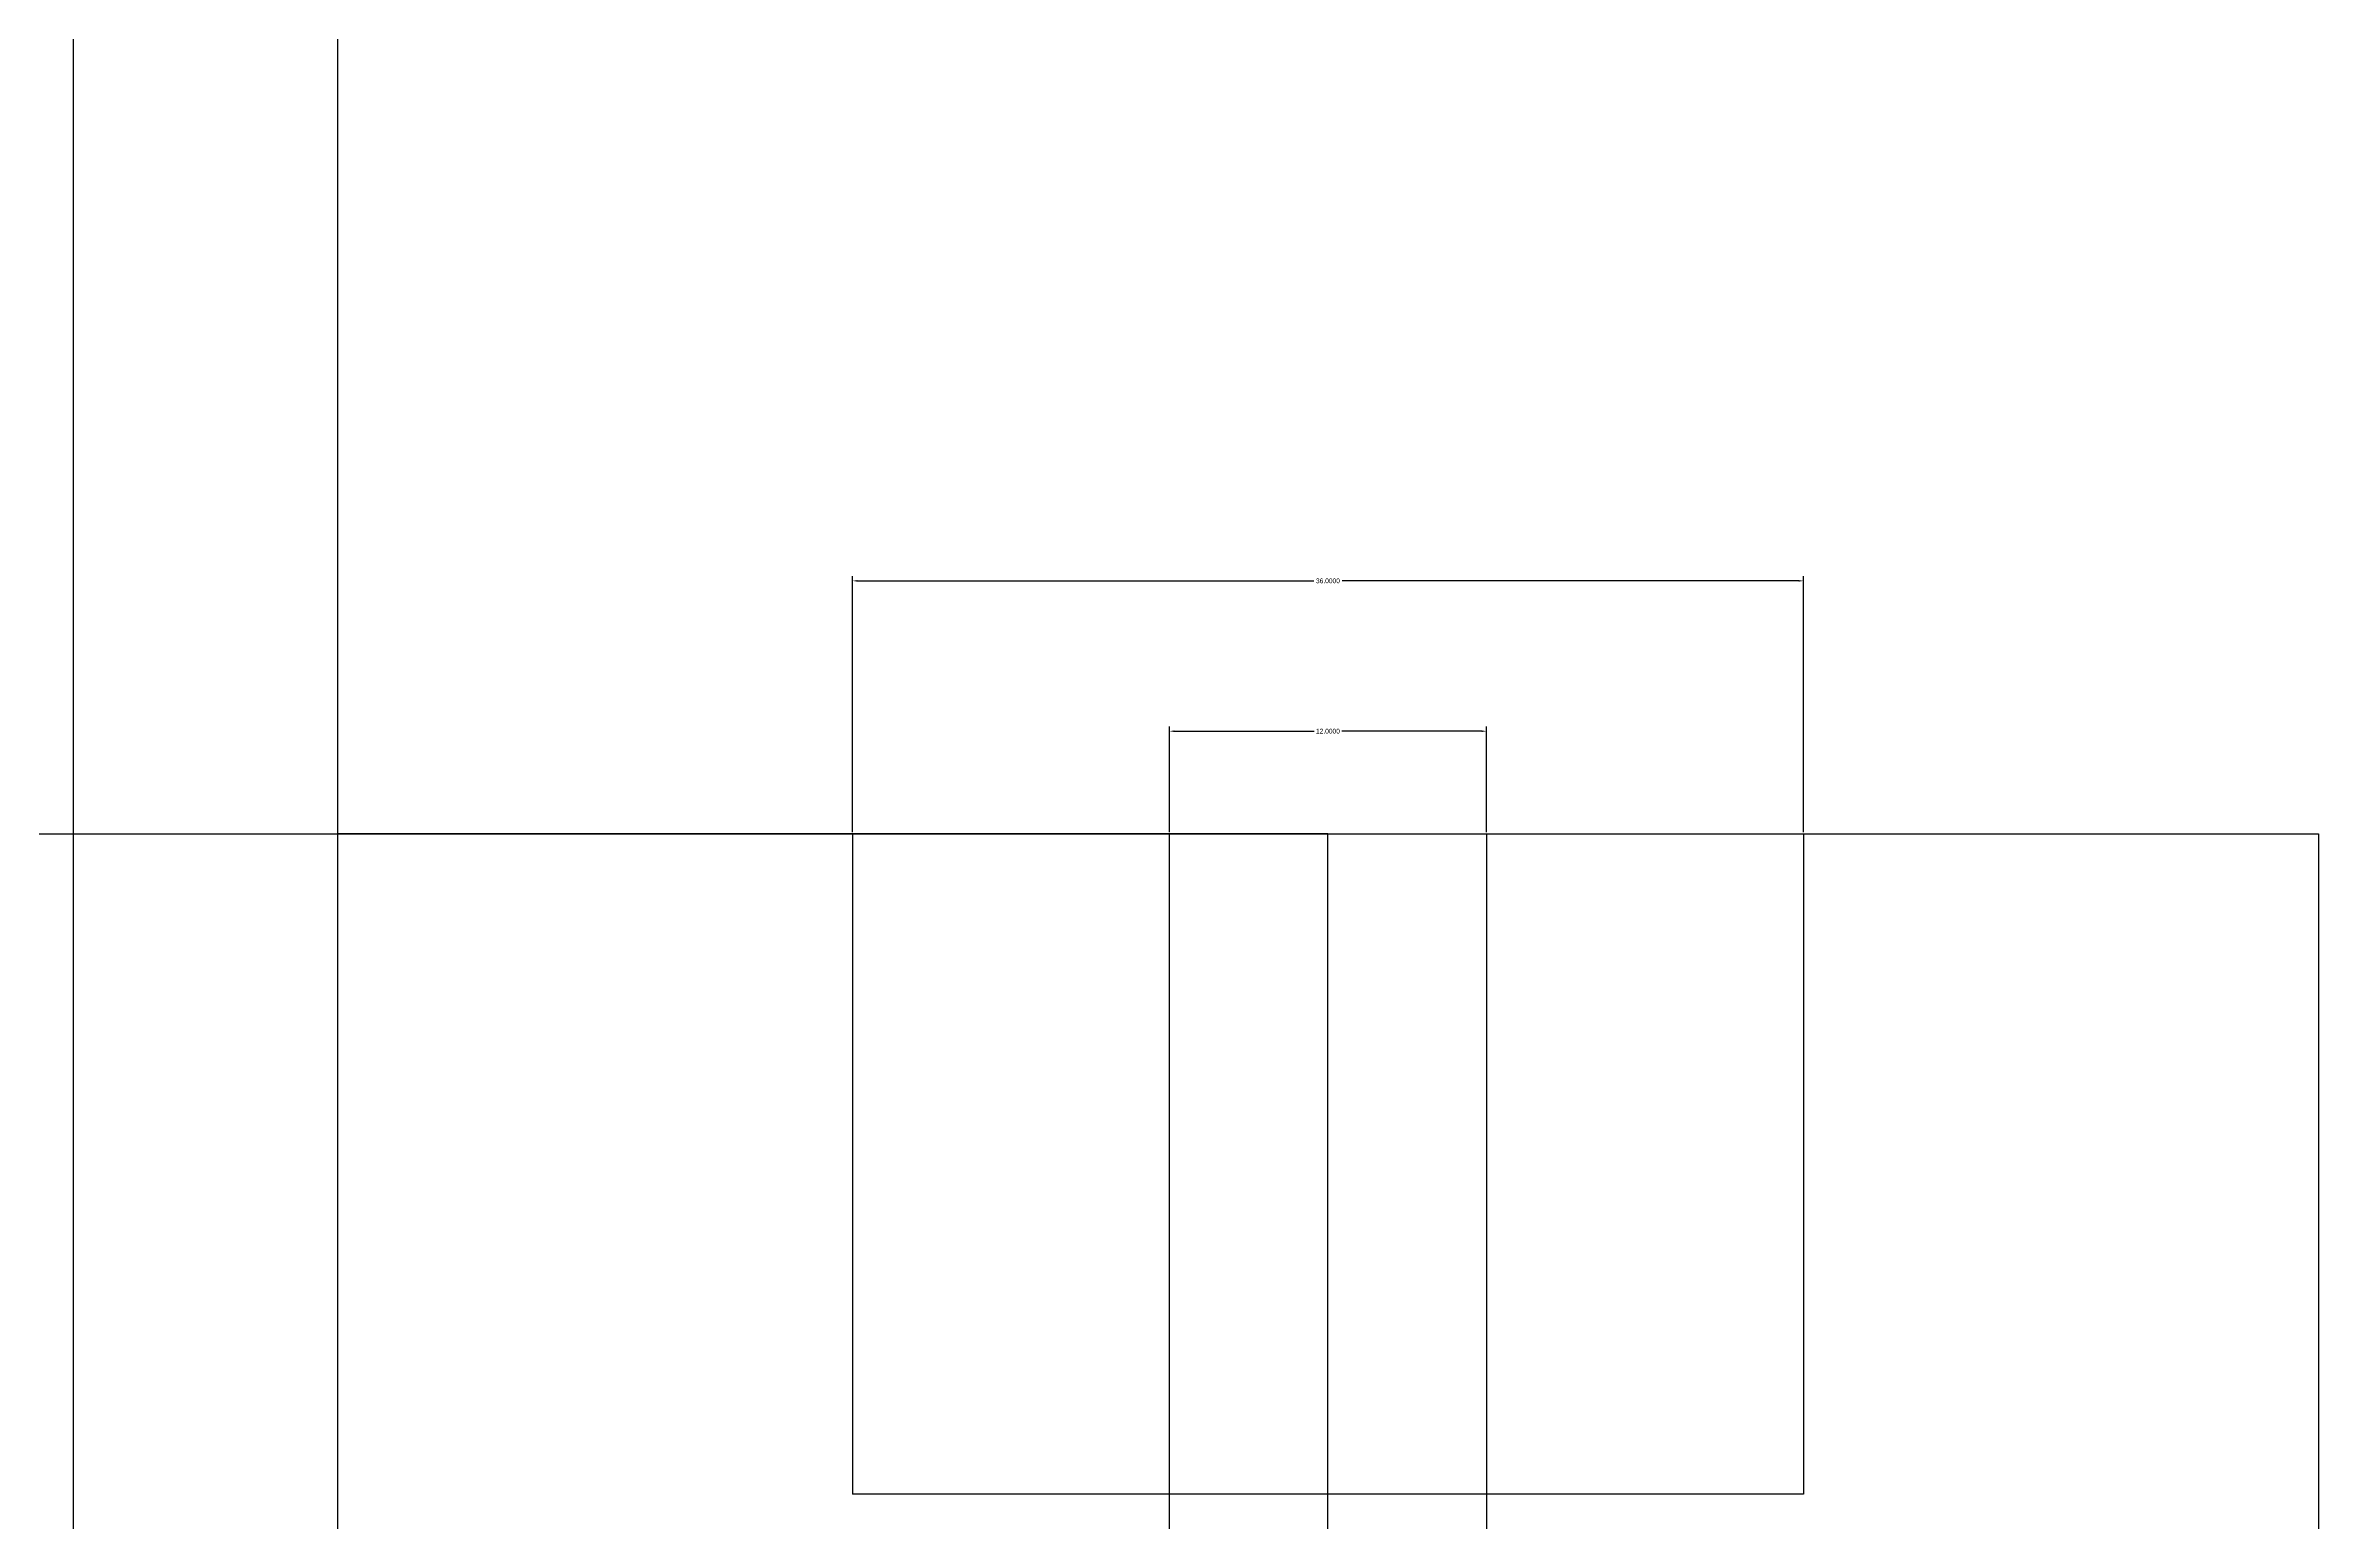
# Model space of a CAD drawing. Header units: inches. Extents: x 0 to 580, y 0 to 420.
# Drawn here: x 289 to 375, y 256.9 to 312.8 of the extents above; entities that cross this region are included whole.
import ezdxf

# ---------------------------------------------------------------- set-up
doc = ezdxf.new("R2010")
doc.units = ezdxf.units.IN
doc.header["$MEASUREMENT"] = 0
doc.styles.get("Standard").update_dxf_attribs({"font": 'arial.ttf'})
doc.dimstyles.get("Standard").update_dxf_attribs({"dimtxt": 0.18, "dimasz": 0.18, "dimexe": 0.18, "dimexo": 0.0625, "dimgap": 0.09, "dimtad": 0, "dimtih": 1, "dimtoh": 1, "dimdec": 4, "dimzin": 0, "dimdsep": 46, "dimtxsty": 'Standard', "dimcen": 0.09, "dimadec": 0, "dimazin": 0, "dimtfac": 1, "dimtdec": 4, "dimtofl": 0, "dimtmove": 0, "dimatfit": 3, "dimfxl": 1, "dimtolj": 1, "dimtzin": 0, "dimarcsym": 0})

# ---------------------------------------------------------------- blocks, each defined once
blk = doc.blocks.new('*D18')
at = {"color": 0, "lineweight": -2, "transparency": 16777216}
for p, q in [((319.5, 283.062), (319.5, 292.754)), ((319.68, 292.574), (336.967, 292.574)), ((355.32, 292.574), (338.033, 292.574)), ((355.5, 283.062), (355.5, 292.754))]:
    blk.add_line(p, q, dxfattribs=at)
at = {"color": 0, "transparency": 16777216}
for points in [[(319.68, 292.604), (319.68, 292.544), (319.5, 292.574)], [(355.32, 292.604), (355.32, 292.544), (355.5, 292.574)]]:
    blk.add_solid(points, dxfattribs=at)
at = {"layer": 'Defpoints', "color": 0, "transparency": 16777216}
for p in [(355.5, 292.574), (319.5, 283), (355.5, 283)]:
    blk.add_point(p, dxfattribs=at)
at = {"color": 0, "transparency": 16777216, "insert": (337.5, 292.574), "char_height": 0.18, "attachment_point": 5}
blk.add_mtext('\\A1;36.0000', dxfattribs=at)
blk = doc.blocks.new('*D19')
at = {"color": 0, "lineweight": -2, "transparency": 16777216}
for p, q in [((331.5, 283.062), (331.5, 287.064)), ((331.68, 286.884), (336.975, 286.884)), ((343.32, 286.884), (338.025, 286.884)), ((343.5, 283.062), (343.5, 287.064))]:
    blk.add_line(p, q, dxfattribs=at)
at = {"color": 0, "transparency": 16777216}
for points in [[(331.68, 286.914), (331.68, 286.854), (331.5, 286.884)], [(343.32, 286.914), (343.32, 286.854), (343.5, 286.884)]]:
    blk.add_solid(points, dxfattribs=at)
at = {"layer": 'Defpoints', "color": 0, "transparency": 16777216}
for p in [(343.5, 286.884), (331.5, 283), (343.5, 283)]:
    blk.add_point(p, dxfattribs=at)
at = {"color": 0, "transparency": 16777216, "insert": (337.5, 286.884), "char_height": 0.18, "attachment_point": 5}
blk.add_mtext('\\A1;12.0000', dxfattribs=at)

msp = doc.modelspace()

# ---------------------------------------------------------------- linework, layer by layer
for p, q in [((290, 420), (290, 0)), ((300, 420), (300, 0)), ((280, 283), (300, 283)), ((300, 283), (375, 283)), ((337.5, 283), (319.5, 283)), ((319.5, 283), (319.5, 258)), ((331.5, 220), (331.5, 283)), ((331.5, 283), (343.5, 283)), ((337.5, 220), (337.5, 283)), ((337.5, 283), (355.5, 283)), ((343.5, 283), (343.5, 220)), ((355.5, 283), (355.5, 258)), ((375, 283), (375, 220)), ((375, 283), (375, 258)), ((355.5, 258), (319.5, 258))]:
    msp.add_line(p, q)
at = {"color": 177, "true_color": 0x293189}
for p, q in [((319.5, 283), (300, 283)), ((300, 283), (300, 238)), ((355.5, 283), (375, 283)), ((375, 283), (375, 238))]:
    msp.add_line(p, q, dxfattribs=at)

# ---------------------------------------------------------------- dimensions: what is measured, and where the dimension line sits
for base, p1, p2, picture, middle in [((355.5, 292.57371), (319.5, 283), (355.5, 283), '*D18', (337.5, 292.57371)), ((343.5, 286.88433), (331.5, 283), (343.5, 283), '*D19', (337.5, 286.88433))]:
    dim = msp.add_linear_dim(base=base, p1=p1, p2=p2, dimstyle='Standard')
    dim.commit()
    dim.dimension.update_dxf_attribs({"geometry": picture, "text_midpoint": middle})

doc.saveas('drawing.dxf')
